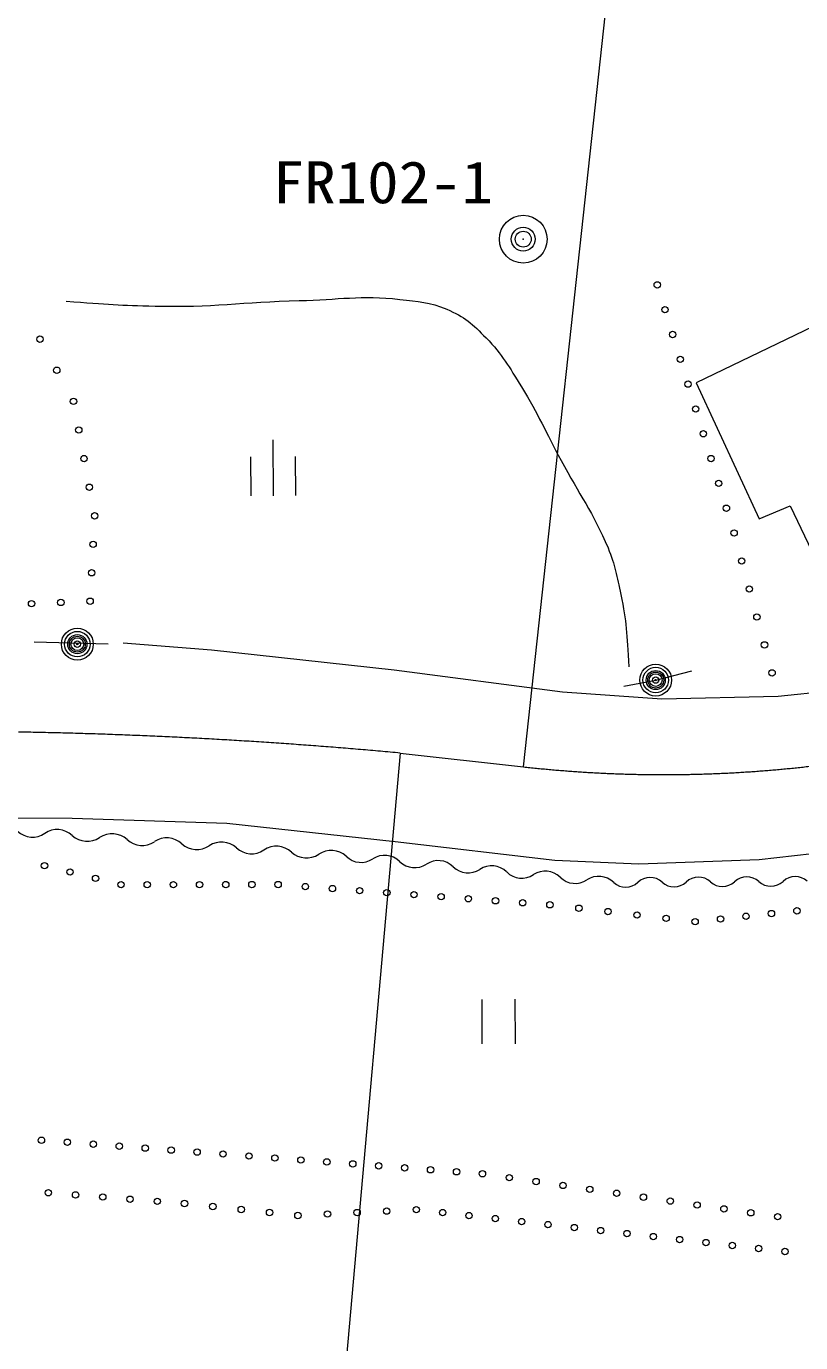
# Model space of a CAD drawing. Units: millimetres, scale not verified. Extents: x 40000 to 680000, y 20000 to 380000.
# Drawn here: x 301351 to 325654, y 226684 to 267984 of the extents above; entities that cross this region are included whole.
import ezdxf
from ezdxf.enums import TextEntityAlignment as Align

# ---------------------------------------------------------------- set-up
doc = ezdxf.new("R2010")
doc.units = ezdxf.units.MM
doc.header["$LTSCALE"] = 1000
doc.header["$PDMODE"] = 32
doc.header["$PDSIZE"] = 500
doc.linetypes.add('CHAIN', pattern=[18.5, 12, -1.5, 3.5, -1.5])
for name, color, linetype, lineweight in [('M-BMK', 2, 'CHAIN', 13), ('M-BMK-SRVR', 3, 'Continuous', 13), ('M-STR-HTXT', 7, 'Continuous', 13), ('M-WORK', 1, 'Continuous', 13)]:
    doc.layers.add(name, color=color, linetype=linetype, lineweight=lineweight)
doc.styles.add('ＭＳ ゴシック', font='')
doc.styles.get('ＭＳ ゴシック').set_extended_font_data('MS Gothic')

msp = doc.modelspace()

# ---------------------------------------------------------------- linework, layer by layer
at = {"layer": 'M-BMK'}
msp.add_line((313084, 245183), (316954, 244750), dxfattribs=at)
for centre, radius, start, end in [((321364, 284507), 40000, 263.671, 300.657), ((298315, 85866), 160000, 84.70389, 98.99279)]:
    msp.add_arc(centre, radius, start, end, dxfattribs=at)
at = {"layer": 'M-BMK-SRVR'}
for radius in [750, 375]:
    msp.add_circle((316947, 261306), radius, dxfattribs=at)
msp.add_point((316947, 261306), dxfattribs=at)
at = {"layer": 'M-STR-HTXT'}
for p, q in [((316954, 244750), (320226, 274868)), ((313084, 245183), (310165, 212283))]:
    msp.add_line(p, q, dxfattribs=at)
at = {"layer": 'M-WORK'}
for p, q in [((326330, 258699), (322379, 256798)), ((322379, 256798), (324355, 252528)), ((309105, 253258), (309094, 255008)), ((308405, 253253), (308397, 254478)), ((309805, 253262), (309797, 254487)), ((324355, 252528), (325323, 252937)), ((325323, 252937), (327689, 247985)), ((301595, 248678), (303922, 248605)), ((304394, 248640), (307166, 248419)), ((307166, 248419), (312898, 247790)), ((312898, 247790), (318178, 247106)), ((320106, 247287), (321104, 247473)), ((321104, 247473), (322234, 247762)), ((318178, 247106), (321296, 246887)), ((324945, 246964), (327714, 247249)), ((321296, 246887), (324945, 246964)), ((297785, 243159), (302793, 243138)), ((302793, 243138), (307643, 242984)), ((307643, 242984), (312922, 242406)), ((312922, 242406), (317934, 241827)), ((324355, 241843), (328880, 242352)), ((317934, 241827), (320573, 241711)), ((320573, 241711), (324355, 241843)), ((315643, 237456), (315652, 236057)), ((316702, 236063), (316693, 237463))]:
    msp.add_line(p, q, dxfattribs=at)
for centre, radius in [((321153, 259873), 100), ((321394, 259095), 100), ((301780, 258169), 100), ((321635, 258316), 100), ((321876, 257537), 100), ((302306, 257194), 100), ((322118, 256759), 100), ((302832, 256218), 100), ((322359, 255980), 100), ((302997, 255320), 100), ((322600, 255202), 100), ((303163, 254422), 100), ((322841, 254423), 100), ((303329, 253524), 100), ((323082, 253644), 100), ((323323, 252866), 100), ((303495, 252626), 100), ((323564, 252087), 100), ((303448, 251733), 100), ((323803, 251210), 100), ((303400, 250840), 100), ((324041, 250332), 100), ((301515, 249871), 100), ((302434, 249909), 100), ((303353, 249947), 100), ((324279, 249454), 100), ((302952, 248600), 500), ((302952, 248600), 400), ((302952, 248600), 300), ((302952, 248600), 200), ((302952, 248600), 100), ((324518, 248577), 100), ((302952, 248600), 20), ((321104, 247473), 500), ((321104, 247473), 400), ((321104, 247473), 300), ((321104, 247473), 200), ((321104, 247473), 100), ((321104, 247473), 20), ((324756, 247699), 100), ((301922, 241649), 100), ((302723, 241450), 100), ((303524, 241251), 100), ((304324, 241052), 100), ((305146, 241053), 100), ((305967, 241054), 100), ((306788, 241055), 100), ((307610, 241056), 100), ((308431, 241057), 100), ((309253, 241058), 100), ((310106, 240994), 100), ((310959, 240931), 100), ((311812, 240867), 100), ((312665, 240803), 100), ((313517, 240740), 100), ((314370, 240676), 100), ((315223, 240612), 100), ((316076, 240549), 100), ((316929, 240485), 100), ((317782, 240422), 100), ((318694, 240316), 100), ((319606, 240210), 100), ((320518, 240104), 100), ((321430, 239998), 100), ((322341, 239892), 100), ((323140, 239978), 100), ((323939, 240063), 100), ((324737, 240148), 100), ((325536, 240233), 100), ((301826, 233035), 100), ((302640, 232974), 100), ((303454, 232912), 100), ((304268, 232850), 100), ((305082, 232788), 100), ((305897, 232726), 100), ((306711, 232664), 100), ((307525, 232603), 100), ((308339, 232541), 100), ((309153, 232479), 100), ((309968, 232417), 100), ((310782, 232355), 100), ((311596, 232294), 100), ((312410, 232232), 100), ((313224, 232170), 100), ((314038, 232108), 100), ((314853, 232046), 100), ((315667, 231984), 100), ((316509, 231862), 100), ((317351, 231739), 100), ((318193, 231617), 100), ((302042, 231388), 100), ((302897, 231320), 100), ((303751, 231253), 100), ((304606, 231185), 100), ((319035, 231494), 100), ((319877, 231372), 100), ((320719, 231249), 100), ((305461, 231118), 100), ((306315, 231050), 100), ((307205, 230956), 100), ((308095, 230862), 100), ((312661, 230812), 100), ((313590, 230858), 100), ((321561, 231127), 100), ((322403, 231004), 100), ((323245, 230882), 100), ((308985, 230768), 100), ((309874, 230674), 100), ((310803, 230720), 100), ((311732, 230766), 100), ((314416, 230765), 100), ((315243, 230671), 100), ((316069, 230577), 100), ((316896, 230483), 100), ((317722, 230389), 100), ((324087, 230759), 100), ((324930, 230637), 100), ((318549, 230296), 100), ((319375, 230202), 100), ((320202, 230108), 100), ((321028, 230014), 100), ((321855, 229920), 100), ((322681, 229826), 100), ((323508, 229733), 100), ((324334, 229639), 100), ((325161, 229545), 100)]:
    msp.add_circle(centre, radius, dxfattribs=at)
for centre, radius, start, end in [((301544, 243240), 694, 227.278, 304.0274), ((302321, 242089), 694, 47.278, 124.0274), ((303263, 243109), 694, 227.278, 304.0274), ((304040, 241958), 694, 47.278, 124.0274), ((304982, 242978), 694, 227.278, 304.0274), ((305759, 241828), 694, 47.278, 124.0274), ((306701, 242848), 694, 227.278, 304.0274), ((307479, 241697), 694, 47.278, 124.0274), ((308421, 242717), 694, 227.278, 304.0274), ((309198, 241566), 694, 47.278, 124.0274), ((310140, 242586), 694, 227.278, 304.0274), ((310917, 241435), 694, 47.278, 124.0274), ((311859, 242420), 668, 225.2538, 303.5441), ((312597, 241306), 668, 45.2538, 123.5441), ((313538, 242256), 668, 225.2538, 303.5441), ((314277, 241142), 668, 45.2538, 123.5441), ((315218, 242091), 668, 225.2538, 303.5441), ((315956, 240977), 668, 45.2538, 123.5441), ((316897, 241926), 668, 225.2538, 303.5441), ((317636, 240812), 668, 45.2538, 123.5441), ((318577, 241761), 668, 225.2538, 303.5441), ((319315, 240647), 668, 45.2538, 123.5441), ((320927, 240724), 555, 47.2595, 133.4996), ((322446, 240734), 555, 47.2595, 133.4996), ((323964, 240744), 555, 47.2595, 133.4996), ((325483, 240754), 555, 47.2595, 133.4996), ((320163, 241530), 555, 227.2595, 313.4996), ((321681, 241540), 555, 227.2595, 313.4996), ((323199, 241550), 555, 227.2595, 313.4996), ((324718, 241560), 555, 227.2595, 313.4996)]:
    msp.add_arc(centre, radius, start, end, dxfattribs=at)
msp.add_open_spline([(302602, 259366), (303919, 259251), (304300, 259236), (305391, 259207), (307160, 259161), (308150, 259336), (309919, 259379), (311150, 259410), (311847, 259551), (313071, 259418), (313657, 259354), (314004, 259334), (314548, 259108), (315097, 258879), (315366, 258639), (315779, 258210), (316294, 257677), (316502, 257304), (316890, 256673), (317427, 255801), (317648, 255266), (318133, 254365), (318709, 253292), (319134, 252740), (319607, 251618), (319838, 251072), (319883, 250733), (320008, 250153), (320195, 249284), (320195, 248947), (320259, 247891)], degree=3, knots=[0, 0, 0, 0, 1, 1, 1, 2, 2, 2, 3, 3, 3, 4, 4, 4, 5, 5, 5, 6, 6, 6, 7, 7, 7, 8, 8, 8, 9, 9, 9, 10, 10, 10, 10], dxfattribs=at)
for p in [(302952, 248600), (321104, 247473)]:
    msp.add_point(p, dxfattribs=at)

# ---------------------------------------------------------------- texts
at = {"layer": 'M-BMK-SRVR', "style": 'ＭＳ ゴシック', "width": 1.1}
msp.add_text('FR102-1', height=1320, dxfattribs=at).set_placement((309084, 262037), align=Align.BOTTOM_LEFT)

doc.saveas('drawing.dxf')
